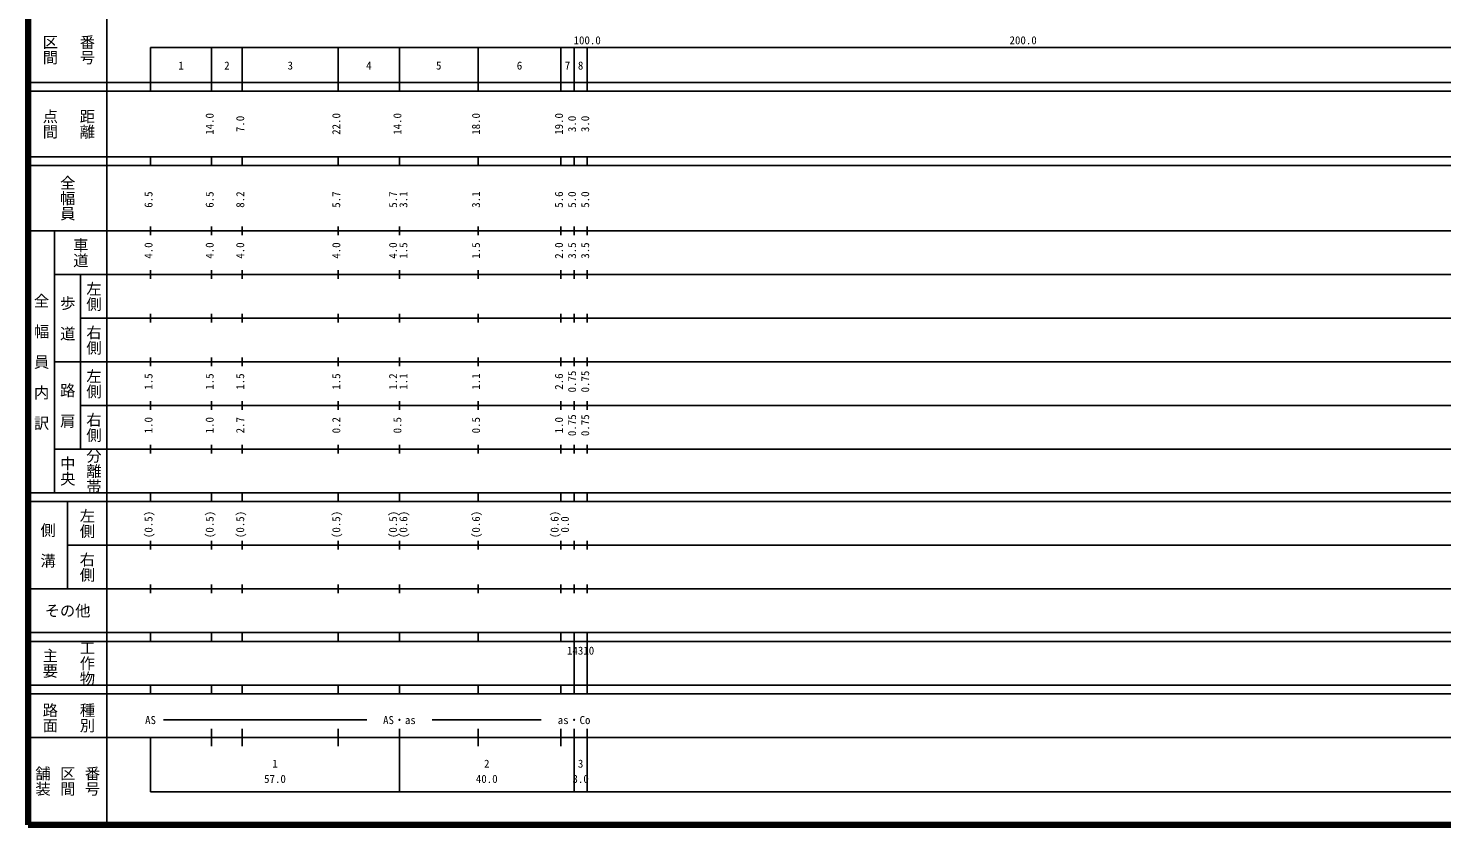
# Model space of a CAD drawing. Units: millimetres on the paper, enlarged 1000 times. Extents: x 40000 to 680000, y 20000 to 380000.
# Drawn here: x 40000 to 363711, y 20000 to 202409 of the extents above; entities that cross this region are included whole.
import ezdxf
from ezdxf.enums import TextEntityAlignment as Align

# ---------------------------------------------------------------- set-up
doc = ezdxf.new("R2010")
doc.units = ezdxf.units.MM
doc.header["$LTSCALE"] = 1000
doc.layers.add('M-TTL', color=2, linetype='Continuous', lineweight=140)
doc.layers.add('M-TTL-BAND', color=7, linetype='Continuous', lineweight=25)
doc.styles.add('@ＭＳ ゴシック', font='')
doc.styles.add('ＭＳ ゴシック', font='')
doc.styles.get('@ＭＳ ゴシック').set_extended_font_data('@MS Gothic')
doc.styles.get('ＭＳ ゴシック').set_extended_font_data('MS Gothic')

msp = doc.modelspace()

# ---------------------------------------------------------------- linework, layer by layer
at = {"layer": 'M-TTL'}
for p, q in [((40000, 380000), (40000, 20000)), ((40000, 20000), (680000, 20000))]:
    msp.add_line(p, q, dxfattribs=at)
at = {"layer": 'M-TTL-BAND'}
for p, q in [((58000, 370000), (58000, 20000)), ((68000, 198000), (579000, 198000)), ((68000, 198000), (68000, 188000)), ((82000, 188000), (82000, 198000)), ((89000, 188000), (89000, 198000)), ((111000, 188000), (111000, 198000)), ((125000, 188000), (125000, 198000)), ((143000, 188000), (143000, 198000)), ((162000, 188000), (162000, 198000)), ((165000, 188000), (165000, 198000)), ((168000, 188000), (168000, 198000)), ((40000, 190000), (579000, 190000)), ((40000, 188000), (579000, 188000)), ((40000, 173000), (579000, 173000)), ((68000, 171000), (68000, 173000)), ((82000, 171000), (82000, 173000)), ((89000, 171000), (89000, 173000)), ((111000, 171000), (111000, 173000)), ((125000, 171000), (125000, 173000)), ((143000, 171000), (143000, 173000)), ((162000, 171000), (162000, 173000)), ((165000, 171000), (165000, 173000)), ((168000, 171000), (168000, 173000)), ((40000, 171000), (579000, 171000)), ((40000, 156000), (579000, 156000)), ((46000, 96000), (46000, 156000)), ((68000, 155000), (68000, 157000)), ((82000, 155000), (82000, 157000)), ((89000, 155000), (89000, 157000)), ((111000, 155000), (111000, 157000)), ((125000, 155000), (125000, 157000)), ((143000, 155000), (143000, 157000)), ((162000, 155000), (162000, 157000)), ((165000, 155000), (165000, 157000)), ((168000, 155000), (168000, 157000)), ((46000, 146000), (579000, 146000)), ((52000, 146000), (52000, 106000)), ((68000, 145000), (68000, 147000)), ((82000, 145000), (82000, 147000)), ((89000, 145000), (89000, 147000)), ((111000, 145000), (111000, 147000)), ((125000, 145000), (125000, 147000)), ((143000, 145000), (143000, 147000)), ((162000, 145000), (162000, 147000)), ((165000, 145000), (165000, 147000)), ((168000, 145000), (168000, 147000)), ((52000, 136000), (579000, 136000)), ((68000, 135000), (68000, 137000)), ((82000, 135000), (82000, 137000)), ((89000, 135000), (89000, 137000)), ((111000, 135000), (111000, 137000)), ((125000, 135000), (125000, 137000)), ((143000, 135000), (143000, 137000)), ((162000, 135000), (162000, 137000)), ((165000, 135000), (165000, 137000)), ((168000, 135000), (168000, 137000)), ((68000, 125000), (68000, 127000)), ((82000, 125000), (82000, 127000)), ((89000, 125000), (89000, 127000)), ((111000, 125000), (111000, 127000)), ((125000, 125000), (125000, 127000)), ((143000, 125000), (143000, 127000)), ((162000, 125000), (162000, 127000)), ((165000, 125000), (165000, 127000)), ((168000, 125000), (168000, 127000)), ((46000, 126000), (579000, 126000)), ((68000, 115000), (68000, 117000)), ((82000, 115000), (82000, 117000)), ((89000, 115000), (89000, 117000)), ((111000, 115000), (111000, 117000)), ((125000, 115000), (125000, 117000)), ((143000, 115000), (143000, 117000)), ((162000, 115000), (162000, 117000)), ((165000, 115000), (165000, 117000)), ((168000, 115000), (168000, 117000)), ((52000, 116000), (579000, 116000)), ((68000, 105000), (68000, 107000)), ((82000, 105000), (82000, 107000)), ((89000, 105000), (89000, 107000)), ((111000, 105000), (111000, 107000)), ((125000, 105000), (125000, 107000)), ((143000, 105000), (143000, 107000)), ((162000, 105000), (162000, 107000)), ((165000, 105000), (165000, 107000)), ((168000, 105000), (168000, 107000)), ((46000, 106000), (579000, 106000)), ((40000, 96000), (579000, 96000)), ((40000, 94000), (579000, 94000)), ((49000, 94000), (49000, 74000)), ((68000, 94000), (68000, 96000)), ((82000, 94000), (82000, 96000)), ((89000, 94000), (89000, 96000)), ((111000, 94000), (111000, 96000)), ((125000, 94000), (125000, 96000)), ((143000, 94000), (143000, 96000)), ((162000, 94000), (162000, 96000)), ((165000, 94000), (165000, 96000)), ((168000, 94000), (168000, 96000)), ((68000, 83000), (68000, 85000)), ((82000, 83000), (82000, 85000)), ((89000, 83000), (89000, 85000)), ((111000, 83000), (111000, 85000)), ((125000, 83000), (125000, 85000)), ((143000, 83000), (143000, 85000)), ((162000, 83000), (162000, 85000)), ((165000, 83000), (165000, 85000)), ((168000, 83000), (168000, 85000)), ((49000, 84000), (579000, 84000)), ((68000, 73000), (68000, 75000)), ((82000, 73000), (82000, 75000)), ((89000, 73000), (89000, 75000)), ((111000, 73000), (111000, 75000)), ((125000, 73000), (125000, 75000)), ((143000, 73000), (143000, 75000)), ((162000, 73000), (162000, 75000)), ((165000, 73000), (165000, 75000)), ((168000, 73000), (168000, 75000)), ((40000, 74000), (579000, 74000)), ((40000, 64000), (579000, 64000)), ((40000, 62000), (579000, 62000)), ((68000, 62000), (68000, 64000)), ((82000, 62000), (82000, 64000)), ((89000, 62000), (89000, 64000)), ((111000, 62000), (111000, 64000)), ((125000, 62000), (125000, 64000)), ((143000, 62000), (143000, 64000)), ((162000, 62000), (162000, 64000)), ((165000, 62000), (165000, 64000)), ((165000, 52000), (165000, 62000)), ((168000, 62000), (168000, 64000)), ((168000, 52000), (168000, 62000)), ((40000, 52000), (579000, 52000)), ((68000, 50000), (68000, 52000)), ((82000, 50000), (82000, 52000)), ((89000, 50000), (89000, 52000)), ((111000, 50000), (111000, 52000)), ((125000, 50000), (125000, 52000)), ((143000, 50000), (143000, 52000)), ((162000, 50000), (162000, 52000)), ((165000, 50000), (165000, 52000)), ((168000, 50000), (168000, 52000)), ((40000, 50000), (579000, 50000)), ((71000, 44000), (117500, 44000)), ((132500, 44000), (157500, 44000)), ((40000, 40000), (579000, 40000)), ((68000, 40000), (68000, 27500)), ((82000, 38000), (82000, 42000)), ((89000, 38000), (89000, 42000)), ((111000, 38000), (111000, 42000)), ((125000, 27500), (125000, 42000)), ((143000, 38000), (143000, 42000)), ((162000, 38000), (162000, 42000)), ((165000, 27500), (165000, 42000)), ((168000, 27500), (168000, 42000)), ((68000, 27500), (579000, 27500))]:
    msp.add_line(p, q, dxfattribs=at)

# ---------------------------------------------------------------- texts
at = {"layer": 'M-TTL-BAND', "style": '@ＭＳ ゴシック'}
for s, p in [('番号', (53500, 197500)), ('区間', (45000, 197500)), ('点間', (45000, 180500)), ('距離', (53500, 180500)), ('全幅員', (49000, 163500)), ('車道', (52000, 151000)), ('左側', (55000, 141000)), ('全\u3000幅\u3000員\u3000内\u3000訳', (43000, 126000)), ('歩\u3000道', (49000, 136000)), ('右側', (55000, 131000)), ('左側', (55000, 121000)), ('路\u3000肩', (49000, 116000)), ('右側', (55000, 111000)), ('中央', (49000, 101000)), ('分離帯', (55000, 101000)), ('左側', (53500, 89000)), ('側\u3000溝', (44500, 84000)), ('右側', (53500, 79000)), ('工作物', (53500, 57000)), ('主要', (45000, 57000)), ('路面', (45000, 44500)), ('種別', (53500, 44500)), ('舗装', (43333, 30000)), ('区間', (49000, 30000)), ('番号', (54667, 30000))]:
    msp.add_text(s, height=2566, rotation=270, dxfattribs=at).set_placement(p, align=Align.MIDDLE_CENTER)
at = {"layer": 'M-TTL-BAND', "style": 'ＭＳ ゴシック'}
for s, p in [('100.0', (168000, 198195)), ('200.0', (267844, 198195)), ('1', (75000, 192405)), ('2', (85500, 192405)), ('3', (100000, 192405)), ('4', (118000, 192405)), ('5', (134000, 192405)), ('6', (152500, 192405)), ('7', (163500, 192405)), ('8', (166500, 192405)), ('AS', (68000, 42500)), ('AS・as', (125000, 42500)), ('as・Co', (165000, 42500)), ('1', (96500, 32523)), ('2', (145000, 32523)), ('3', (166500, 32523)), ('57.0', (96500, 29033)), ('40.0', (145000, 29033)), ('3.0', (166500, 29033))]:
    msp.add_text(s, height=1833, dxfattribs=at).set_placement(p, align=Align.BOTTOM_CENTER)
for s, p in [('14.0', (83000, 180500)), ('7.0', (90000, 180500)), ('22.0', (112000, 180500)), ('14.0', (126000, 180500)), ('18.0', (144000, 180500)), ('19.0', (163000, 180500)), ('3.0', (166000, 180500)), ('3.0', (169000, 180500)), ('6.5', (69000, 163174)), ('6.5', (83000, 163174)), ('8.2', (90000, 163174)), ('5.7', (112000, 163174)), ('5.7', (125000, 163174)), ('3.1', (127370, 163174)), ('3.1', (144000, 163174)), ('5.6', (163000, 163174)), ('5.0', (166000, 163174)), ('5.0', (169000, 163174)), ('4.0', (69000, 151500)), ('4.0', (83000, 151500)), ('4.0', (90000, 151500)), ('4.0', (112000, 151500)), ('4.0', (125000, 151500)), ('1.5', (127370, 151500)), ('1.5', (144000, 151500)), ('2.0', (163000, 151500)), ('3.5', (166000, 151500)), ('3.5', (169000, 151500)), ('1.5', (69000, 121500)), ('1.5', (83000, 121500)), ('1.5', (90000, 121500)), ('1.5', (112000, 121500)), ('1.2', (125000, 121500)), ('1.1', (127370, 121500)), ('1.1', (144000, 121500)), ('2.6', (163000, 121500)), ('0.75', (166000, 121500)), ('0.75', (169000, 121500)), ('0.75', (166000, 111500)), ('0.75', (169000, 111500)), ('1.0', (69000, 111500)), ('1.0', (83000, 111500)), ('2.7', (90000, 111500)), ('0.2', (112000, 111500)), ('0.5', (126000, 111500)), ('0.5', (144000, 111500)), ('1.0', (163000, 111500)), ('(0.5)', (69000, 88764)), ('(0.5)', (83000, 88764)), ('(0.5)', (90000, 88764)), ('(0.5)', (112000, 88764)), ('(0.5)', (125000, 88764)), ('(0.6)', (127370, 88764)), ('(0.6)', (144000, 88764)), ('(0.6)', (162000, 88764)), ('0.0', (164370, 88764))]:
    msp.add_text(s, height=1833, rotation=90, dxfattribs=at).set_placement(p, align=Align.BOTTOM_CENTER)
msp.add_text('その他', height=2566, dxfattribs=at).set_placement((49000, 69000), align=Align.MIDDLE_CENTER)
msp.add_text('14310', height=1833, dxfattribs=at).set_placement((163375, 58405), align=Align.BOTTOM_LEFT)

doc.saveas('drawing.dxf')
